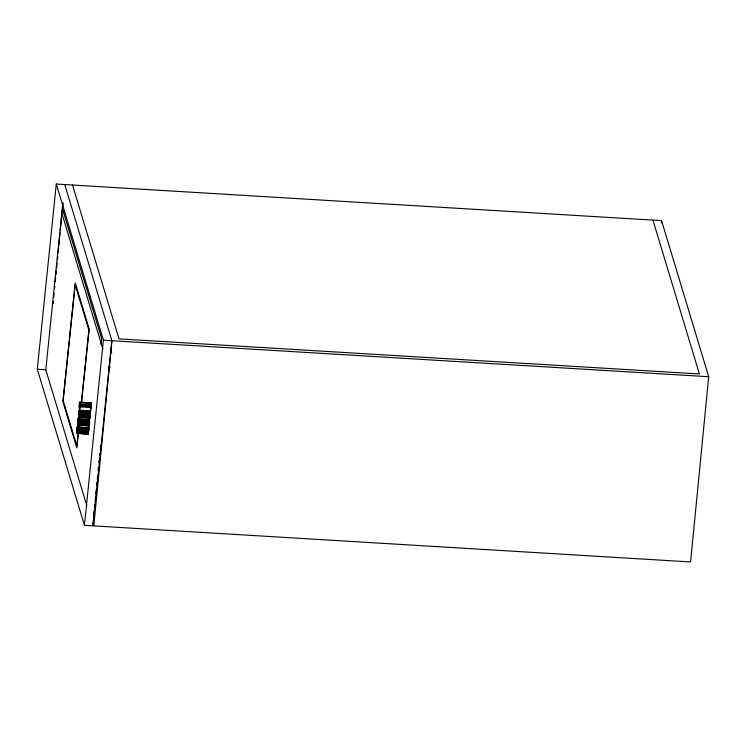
<?xml version="1.0" encoding="UTF-8"?>
<svg xmlns="http://www.w3.org/2000/svg" width="746" height="746" viewBox="0 0 746 746"><rect width="100%" height="100%" fill="white"/><g stroke="black" fill="none" stroke-linecap="round" stroke-linejoin="round"><path stroke-width="1.12" d="M88.093 432.885L88.196 434.079L88.69 428.129L77.509 427.402L77.267 428.241L77.136 426.954L77.024 433.361L88.196 434.079L76.978 433.277M77.798 425.239L78.125 418.795L77.798 425.239L89.054 425.901L89.595 421.9L89.128 419.774M78.61 417.303L78.936 410.86L78.61 417.303L89.865 417.965L90.378 414.599L90.117 411.587L78.936 410.86M77.071 433.323L77.565 427.495M79.589 410.225C81.072 402.616 78.544 396.975 79.589 410.225L90.77 410.953L91.245 405.339L91.04 402.887L79.859 402.159M90.956 408.099L90.937 404.099L90.658 405.013M53.115 303.697L53.339 301.384M53.796 296.74L54.132 293.262M54.589 288.627L54.812 286.305M55.269 281.671L55.605 278.193M55.95 274.715L56.286 271.236M56.631 267.758L57.078 263.124M57.423 259.645L57.759 256.167M58.104 252.689L58.552 248.054M58.785 245.732L60.025 232.985M60.258 230.663L61.498 217.907M61.732 215.594L62.972 202.912M101.074 344.354L101.642 338.572L62.412 208.638M93.921 513.444L94.145 511.141M94.369 508.828L94.817 504.212M95.162 500.752L95.609 496.137M95.833 493.824L96.29 489.208M96.626 485.749L96.961 482.289M97.306 478.82L97.642 475.361M98.09 470.745L98.435 467.285M98.882 462.669L99.106 460.357M99.563 455.741L99.787 453.437M100.346 447.665L100.57 445.362M94.155 512.884L93.101 523.627L93.782 525.883L690.591 561.952L708.7 376.73L661.571 220.63L56.276 184.048L37.3 369.214L84.429 525.315L92.914 525.865L111.891 340.67L64.762 184.56M93.782 525.883L111.891 340.708L708.7 376.73M661.348 222.942L661.571 220.63M86.853 505.797L45.786 369.764L62.86 203.117M88.242 427.654L88.466 425.416M89.044 419.83L89.268 417.592M84.429 525.315L103.405 340.157L56.276 184.048M78.181 433.156L76.857 445.894L63.168 400.546L75.197 284.795L88.886 330.133L81.426 401.898M78.778 427.365L79.02 425.052M79.626 419.261L79.869 416.949M78.386 432.866L76.829 447.87L62.878 401.674L75.225 282.809L89.175 329.005L81.501 402.859M78.862 428.251L79.225 424.791M79.701 420.175L80.064 416.706M88.41 430.078L88.569 429.342L88.41 432.624M88.69 428.129L88.448 428.969L88.401 427.71L77.136 426.954M91.04 402.887L88.317 433.892L76.931 433.034M89.166 424.679L89.1 420.791M89.865 417.965L87.347 417.406M89.054 425.901L88.765 425.49M78.041 418.87L89.371 419.569M90.117 411.587L89.856 412.146L86.499 411.932M89.921 412.855L89.865 416.837M108.245 366.883L110.464 367.023M103.405 340.157L111.891 340.708M37.3 369.214L45.786 369.764M79.775 402.215L90.947 402.943M84.139 402.756L90.853 403.194M80.083 403.828L91.254 404.556M80.064 404.612L91.245 405.339M80.036 405.32L91.217 406.048M79.999 406.066L91.171 406.784M79.934 406.831L91.115 407.558M78.852 410.925L90.191 411.633M78.768 411.111L90.257 411.801M79.141 411.335L90.322 412.062M79.188 411.689L90.359 412.407M79.216 412.118L90.387 412.846M79.225 412.631L90.406 413.359M79.225 413.247L90.406 413.965M79.207 413.871L90.378 414.599M79.16 414.515L90.341 415.242M79.104 415.186L90.285 415.904M79.029 415.811L90.21 416.529M78.955 416.324L90.126 417.051M78.871 416.744L90.042 417.471M78.405 416.827L80.643 416.977M78.778 417.051L89.949 417.779M78.461 417.098L80.699 417.238M82.937 417.387L89.641 417.816M77.957 419.047L89.445 419.737M77.864 419.355L89.501 419.998M78.367 419.625L89.548 420.343M78.395 420.054L89.576 420.781M78.414 420.567L89.595 421.294M78.414 421.182L89.595 421.9M78.386 421.807L89.567 422.534M78.349 422.46L89.529 423.178M78.293 423.122L89.473 423.849M78.218 423.747L89.399 424.474M78.134 424.269L89.315 424.987M78.05 424.679L89.231 425.406M77.649 425.034L89.138 425.714M77.258 427.16L88.429 427.887M77.276 427.43L88.746 428.213M77.603 427.682L88.783 428.4M83.981 428.223L88.541 428.502M77.621 427.962L88.802 428.68M77.631 428.335L88.811 429.062M77.621 428.81L88.802 429.537M77.603 429.342L88.783 430.069M77.575 429.892L88.746 430.619M77.528 430.461L88.709 431.188M77.472 431.048L88.653 431.775M77.407 431.617L88.588 432.344M77.342 432.12L88.522 432.839M77.276 432.549L88.457 433.267M77.202 432.904L88.382 433.631M652.937 220.107L699.394 373.96L118.978 338.88L72.53 185.036M110.995 350.732L111.667 352.951M62.412 215.062L102.892 349.156M77.127 428.353L76.875 430.843L77.127 428.353M77.481 428.922L77.155 432.148L77.481 428.922M79.934 404.593L79.636 408.78C78.563 408.463 79.691 401.199 79.934 404.593M77.649 422.022C78.227 428.036 78.405 416.016 77.649 422.022M78.461 414.086C79.039 420.101 79.216 408.081 78.461 414.086"/></g></svg>
